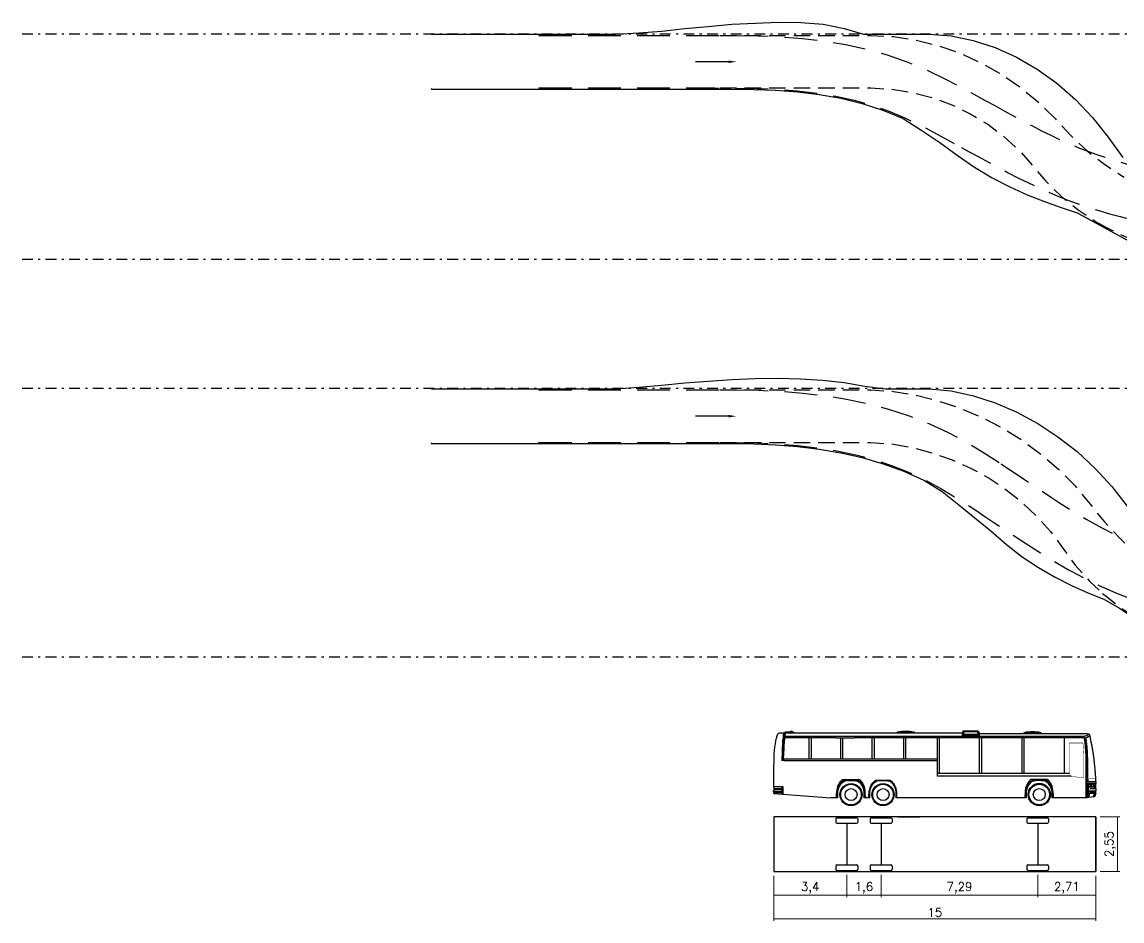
# Model space of a CAD drawing. Header units: millimetres. Extents: x -50 to 50, y -12 to 82.
# Drawn here: x -50 to 1.2, y -12.3 to 29.5 of the extents above; entities that cross this region are included whole.
import ezdxf
from ezdxf import colors
from ezdxf.entities.mleader import LeaderData, LeaderLine
from ezdxf.math import Vec2, Vec3

# ---------------------------------------------------------------- set-up
doc = ezdxf.new("R2010")
doc.units = ezdxf.units.MM
for name, pattern in [('DASHDOT', [1, 0.5, -0.25, 0, -0.25]), ('DASHED', [0.75, 0.5, -0.25]), ('DASHEDX2', [1.5, 1, -0.5])]:
    doc.linetypes.add(name, pattern=pattern)
doc.layers.add('ATVEHICLE', color=7, linetype='Continuous')
doc.layers.add('vej', color=7, linetype='DASHDOT')
doc.styles.get("Standard").update_dxf_attribs({"font": 'romans'})
doc.dimstyles.new('ISO-25', dxfattribs={"dimtxt": 2.5, "dimasz": 2.5, "dimexe": 1.25, "dimexo": 0.625, "dimtad": 1, "dimtxsty": 'Standard', "dimcen": 2.5, "dimadec": 0, "dimazin": 0, "dimtfac": 1, "dimtmove": 0, "dimatfit": 3, "dimfxl": 1, "dimarcsym": 0})

# ---------------------------------------------------------------- blocks, each defined once
blk = doc.blocks.new('*U1605')
at = {"layer": 'ATVEHICLE', "color": 2, "lineweight": 0}
blk.add_circle((0, 0), 0.0127, dxfattribs=at)
blk = doc.blocks.new('*U1606')
at = {"layer": 'ATVEHICLE', "color": 2, "lineweight": 0}
blk.add_circle((0, 0), 0.0127, dxfattribs=at)
blk = doc.blocks.new('*U1607')
at = {"layer": 'ATVEHICLE', "color": 1, "lineweight": 0}
blk.add_circle((0, 0), 0.0127, dxfattribs=at)
blk = doc.blocks.new('*U1608')
at = {"layer": 'ATVEHICLE', "color": 1, "lineweight": 0}
blk.add_circle((0, 0), 0.0127, dxfattribs=at)
blk = doc.blocks.new('*U1615')
at = {"layer": 'ATVEHICLE', "color": 2, "lineweight": 0}
blk.add_circle((0, 0), 0.0127, dxfattribs=at)
blk = doc.blocks.new('*U1616')
at = {"layer": 'ATVEHICLE', "color": 2, "lineweight": 0}
blk.add_circle((0, 0), 0.0127, dxfattribs=at)
blk = doc.blocks.new('*U1617')
at = {"layer": 'ATVEHICLE', "color": 2, "lineweight": 0}
blk.add_circle((0, 0), 0.0127, dxfattribs=at)
blk = doc.blocks.new('*U1618')
at = {"layer": 'ATVEHICLE', "color": 1, "lineweight": 0}
blk.add_circle((0, 0), 0.0127, dxfattribs=at)
blk = doc.blocks.new('*U1619')
at = {"layer": 'ATVEHICLE', "color": 1, "lineweight": 0}
blk.add_circle((0, 0), 0.0127, dxfattribs=at)
blk = doc.blocks.new('*U1622')
at = {"layer": 'ATVEHICLE', "color": 2, "lineweight": 0}
blk.add_circle((0, 0), 0.0127, dxfattribs=at)
blk = doc.blocks.new('*D1625')
at = {"color": 0, "lineweight": -2, "transparency": 16777216}
for p, q in [((12.29, -0.15), (12.29, -1.203)), ((15, -0.2), (15, -1.203)), ((15, -1.103), (12.29, -1.103))]:
    blk.add_line(p, q, dxfattribs=at)
at = {"layer": 'Defpoints', "color": 0, "transparency": 16777216}
for p in [(12.29, 0.05), (15, 0), (12.29, -1.103)]:
    blk.add_point(p, dxfattribs=at)
at = {"color": 0, "transparency": 16777216, "insert": (13.645, -0.765), "char_height": 0.4, "attachment_point": 5}
blk.add_mtext('2,71', dxfattribs=at)
blk = doc.blocks.new('_None')
blk = doc.blocks.new('*D1626')
at = {"color": 0, "lineweight": -2, "transparency": 16777216}
for p, q in [((15.2, 2.55), (16.11, 2.55)), ((16.01, 2.55), (16.01, 0)), ((15.2, 0), (16.11, 0))]:
    blk.add_line(p, q, dxfattribs=at)
at = {"layer": 'Defpoints', "color": 0, "transparency": 16777216}
for p in [(15, 2.55), (15, 0), (16.01, 0)]:
    blk.add_point(p, dxfattribs=at)
at = {"color": 0, "transparency": 16777216, "insert": (15.672, 1.275), "char_height": 0.4, "attachment_point": 5, "rotation": 90}
blk.add_mtext('2,55', dxfattribs=at)
blk = doc.blocks.new('*D1627')
at = {"color": 0, "lineweight": -2, "transparency": 16777216}
for p, q in [((5, -0.15), (5, -1.203)), ((12.29, -0.2), (12.29, -1.203)), ((12.29, -1.103), (5, -1.103))]:
    blk.add_line(p, q, dxfattribs=at)
at = {"layer": 'Defpoints', "color": 0, "transparency": 16777216}
for p in [(5, 0.05), (12.29, 0), (5, -1.103)]:
    blk.add_point(p, dxfattribs=at)
at = {"color": 0, "transparency": 16777216, "insert": (8.645, -0.765), "char_height": 0.4, "attachment_point": 5}
blk.add_mtext('7,29', dxfattribs=at)
blk = doc.blocks.new('*D1628')
at = {"color": 0, "lineweight": -2, "transparency": 16777216}
for p, q in [((3.4, -0.15), (3.4, -1.203)), ((5, -0.2), (5, -1.203)), ((5, -1.103), (3.4, -1.103))]:
    blk.add_line(p, q, dxfattribs=at)
at = {"layer": 'Defpoints', "color": 0, "transparency": 16777216}
for p in [(3.4, 0.05), (5, 0), (3.4, -1.103)]:
    blk.add_point(p, dxfattribs=at)
at = {"color": 0, "transparency": 16777216, "insert": (4.2, -0.765), "char_height": 0.4, "attachment_point": 5}
blk.add_mtext('1,6', dxfattribs=at)
blk = doc.blocks.new('*D1629')
at = {"color": 0, "lineweight": -2, "transparency": 16777216}
for p, q in [((0, -0.2), (0, -1.203)), ((3.4, -0.15), (3.4, -1.203)), ((3.4, -1.103), (0, -1.103))]:
    blk.add_line(p, q, dxfattribs=at)
at = {"layer": 'Defpoints', "color": 0, "transparency": 16777216}
for p in [(0, 0), (3.4, 0.05), (0, -1.103)]:
    blk.add_point(p, dxfattribs=at)
at = {"color": 0, "transparency": 16777216, "insert": (1.7, -0.765), "char_height": 0.4, "attachment_point": 5}
blk.add_mtext('3,4', dxfattribs=at)
blk = doc.blocks.new('*D1630')
at = {"color": 0, "lineweight": -2, "transparency": 16777216}
for p, q in [((0, -0.2), (0, -2.306)), ((15, -0.2), (15, -2.306)), ((15, -2.206), (0, -2.206))]:
    blk.add_line(p, q, dxfattribs=at)
at = {"layer": 'Defpoints', "color": 0, "transparency": 16777216}
for p in [(0, 0), (15, 0), (0, -2.206)]:
    blk.add_point(p, dxfattribs=at)
at = {"color": 0, "transparency": 16777216, "insert": (7.5, -1.906), "char_height": 0.4, "attachment_point": 5}
blk.add_mtext('15', dxfattribs=at)
blk = doc.blocks.new('A$C7A0B6575')
for p, q in [((2.901, 6.224), (3.761, 6.224)), ((0, 3.631), (2.661, 3.433)), ((2.892, 2.45), (2.892, 2.296)), ((2.942, 2.5), (3.858, 2.5)), ((2.942, 2.246), (3.858, 2.246)), ((3.4, 2.246), (3.4, 0.304)), ((3.908, 2.45), (3.908, 2.296)), ((4.492, 2.45), (4.492, 2.296)), ((4.542, 2.5), (5.458, 2.5)), ((4.542, 2.246), (5.458, 2.246)), ((5, 2.246), (5, 0.304)), ((5.508, 2.45), (5.508, 2.296)), ((5.772, 2.55), (6.788, 2.55)), ((11.782, 2.45), (11.782, 2.296)), ((11.832, 2.5), (12.748, 2.5)), ((11.832, 2.246), (12.748, 2.246)), ((12.29, 2.246), (12.29, 0.304)), ((12.798, 2.45), (12.798, 2.296)), ((15, 2.55), (15, 0)), ((2.892, 0.254), (2.892, 0.1)), ((2.942, 0.304), (3.858, 0.304)), ((2.942, 0.05), (3.858, 0.05)), ((3.908, 0.254), (3.908, 0.1)), ((4.492, 0.254), (4.492, 0.1)), ((4.542, 0.304), (5.458, 0.304)), ((4.542, 0.05), (5.458, 0.05)), ((5.508, 0.254), (5.508, 0.1)), ((11.782, 0.254), (11.782, 0.1)), ((11.832, 0.304), (12.748, 0.304)), ((11.832, 0.05), (12.748, 0.05)), ((12.798, 0.254), (12.798, 0.1))]:
    blk.add_line(p, q)
at = {"linetype": 'Continuous'}
for points in [[(0, 3.631), (0.001, 3.677), (0.349, 3.674), (0.349, 3.713), (-0.004, 3.712), (-0.005, 3.754), (0.023, 3.758), (0.023, 3.92), (0.002, 3.926), (0.003, 3.991), (0.007, 4.924), (0.013, 5.103), (0.019, 5.314), (0.025, 5.483), (0.04, 5.639), (0.054, 5.795), (0.075, 5.933), (0.104, 6.088), (0.131, 6.207), (0.153, 6.307), (0.179, 6.368), (0.21, 6.408), (0.243, 6.438), (0.267, 6.447), (0.304, 6.448), (0.494, 6.449)], [(0.393, 5.146), (0.389, 5.311), (0.401, 5.423), (0.402, 5.542), (0.408, 5.667), (0.412, 5.775), (0.417, 5.886), (0.429, 6.013), (0.431, 6.105), (0.442, 6.16), (0.451, 6.246), (0.461, 6.321), (0.475, 6.449)], [(0.437, 5.146), (0.433, 5.309), (0.444, 5.421), (0.445, 5.541), (0.452, 5.665), (0.455, 5.773), (0.46, 5.883), (0.473, 6.011), (0.475, 6.1), (0.486, 6.153), (0.495, 6.241), (0.505, 6.316), (0.519, 6.444)], [(0.463, 5.146), (0.459, 5.308), (0.47, 5.42), (0.472, 5.54), (0.478, 5.664), (0.481, 5.772), (0.487, 5.881), (0.499, 6.009), (0.501, 6.098), (0.512, 6.149), (0.521, 6.238), (0.531, 6.313), (0.545, 6.442)], [(0.475, 6.449), (5.548, 6.449)], [(0.493, 6.449), (0.548, 6.498), (0.798, 6.498), (0.798, 6.449)], [(2.901, 6.224), (0.519, 6.224)], [(14.458, 6.278), (0.526, 6.278)], [(0.548, 6.498), (0.548, 6.449)], [(0.81, 6.449), (0.81, 6.549), (0.961, 6.449)], [(1.655, 5.222), (1.655, 6.224)], [(1.753, 5.222), (1.753, 6.224)], [(3.122, 5.222), (3.122, 6.224)], [(3.22, 5.222), (3.22, 6.224)], [(14.466, 6.224), (3.761, 6.224)], [(4.589, 5.222), (4.589, 6.224)], [(4.687, 5.222), (4.687, 6.224)], [(5.548, 6.449), (8.766, 6.45)], [(6.056, 5.222), (6.056, 6.224)], [(6.154, 5.222), (6.154, 6.224)], [(7.621, 4.431), (7.621, 6.224)], [(7.719, 4.554), (7.719, 6.224)], [(8.799, 6.486), (8.785, 6.429), (8.788, 6.395), (8.811, 6.371)], [(9.514, 6.53), (9.514, 6.37), (8.811, 6.37)], [(8.811, 6.53), (8.811, 6.371)], [(9.535, 6.483), (9.549, 6.429), (9.538, 6.397), (9.514, 6.37)], [(9.575, 6.429), (11.198, 6.429), (12.42, 6.429), (13.299, 6.428), (13.891, 6.427), (14.254, 6.427), (14.445, 6.426), (14.521, 6.425), (14.539, 6.424), (14.547, 6.423), (14.554, 6.422), (14.56, 6.421), (14.566, 6.42), (14.572, 6.419), (14.578, 6.418), (14.583, 6.417), (14.588, 6.417), (14.593, 6.416), (14.598, 6.415), (14.603, 6.414), (14.608, 6.413), (14.613, 6.412), (14.618, 6.411), (14.623, 6.41), (14.627, 6.409), (14.632, 6.408), (14.636, 6.407), (14.641, 6.406), (14.645, 6.405), (14.649, 6.404), (14.652, 6.403), (14.656, 6.402), (14.66, 6.401), (14.663, 6.4), (14.666, 6.399), (14.669, 6.398), (14.672, 6.397), (14.675, 6.396), (14.677, 6.394), (14.68, 6.393), (14.683, 6.391), (14.685, 6.39), (14.688, 6.388), (14.69, 6.385), (14.693, 6.381), (14.696, 6.375), (14.698, 6.368), (14.701, 6.359), (14.705, 6.348), (14.708, 6.334), (14.712, 6.318), (14.716, 6.299), (14.72, 6.279), (14.725, 6.257), (14.729, 6.234), (14.734, 6.21), (14.739, 6.184), (14.744, 6.158), (14.749, 6.132), (14.755, 6.105), (14.76, 6.078), (14.765, 6.051), (14.77, 6.025), (14.776, 5.999), (14.781, 5.974), (14.786, 5.949), (14.79, 5.926), (14.795, 5.903), (14.799, 5.881), (14.803, 5.86), (14.807, 5.839), (14.811, 5.818), (14.815, 5.797), (14.818, 5.777), (14.822, 5.757), (14.825, 5.737), (14.829, 5.716), (14.832, 5.696), (14.836, 5.676), (14.839, 5.655), (14.843, 5.634), (14.847, 5.613), (14.85, 5.592), (14.854, 5.57), (14.858, 5.548), (14.861, 5.526), (14.865, 5.504), (14.869, 5.482), (14.872, 5.46), (14.875, 5.437), (14.878, 5.415), (14.882, 5.392), (14.884, 5.369), (14.887, 5.346), (14.89, 5.322), (14.893, 5.297), (14.896, 5.271), (14.899, 5.244), (14.902, 5.216), (14.905, 5.188), (14.909, 5.158), (14.912, 5.128), (14.915, 5.098), (14.918, 5.067), (14.922, 5.035), (14.925, 5.003), (14.929, 4.972), (14.932, 4.94), (14.935, 4.908), (14.938, 4.877), (14.942, 4.846), (14.944, 4.816), (14.947, 4.786), (14.95, 4.758), (14.952, 4.73), (14.954, 4.702), (14.956, 4.675), (14.958, 4.647), (14.96, 4.619), (14.963, 4.59), (14.965, 4.559), (14.967, 4.528), (14.969, 4.495), (14.971, 4.462), (14.973, 4.429), (14.976, 4.397), (14.978, 4.365), (14.979, 4.336), (14.981, 4.309)], [(9.584, 4.554), (9.584, 6.224)], [(9.691, 4.554), (9.691, 6.224)], [(11.56, 4.554), (11.56, 6.224)], [(11.659, 4.554), (11.659, 6.224)], [(13.536, 4.554), (13.536, 6.224)], [(14.458, 6.278), (14.687, 6.388)], [(14.546, 4.431), (14.546, 5.125), (14.546, 5.25), (14.543, 5.348), (14.54, 5.439), (14.534, 5.54), (14.529, 5.647), (14.522, 5.74), (14.513, 5.847), (14.499, 5.982), (14.458, 6.278)], [(14.595, 3.433), (14.597, 5.125), (14.596, 5.251), (14.593, 5.349), (14.591, 5.441), (14.585, 5.543), (14.58, 5.65), (14.572, 5.744), (14.563, 5.851), (14.549, 5.988), (14.517, 6.219), (14.705, 6.309)], [(7.621, 5.222), (0.461, 5.222)], [(7.621, 5.146), (0.463, 5.146)], [(2.923, 3.433), (2.926, 3.595), (2.933, 3.692), (2.95, 3.801), (2.966, 3.891), (2.99, 3.967), (3.028, 4.052), (3.061, 4.122), (3.096, 4.172), (3.134, 4.225), (3.148, 4.245), (3.166, 4.264), (3.223, 4.288), (3.949, 4.29), (3.982, 4.281), (4.01, 4.267), (4.035, 4.241), (4.068, 4.204), (4.097, 4.167), (4.119, 4.122), (4.147, 4.077), (4.17, 4.034), (4.189, 3.985), (4.21, 3.927), (4.224, 3.873), (4.233, 3.819), (4.242, 3.78), (4.246, 3.734), (4.248, 3.672), (4.248, 3.609), (4.25, 3.551), (4.25, 3.433)], [(2.979, 3.433), (2.977, 3.61), (2.979, 3.686), (2.991, 3.749), (3.002, 3.806), (3.016, 3.852), (3.034, 3.897), (3.06, 3.96), (3.092, 4.02), (3.127, 4.067), (3.167, 4.112), (3.219, 4.162), (3.264, 4.191), (3.319, 4.216), (3.382, 4.228), (3.443, 4.232), (3.506, 4.235), (3.562, 4.239), (3.648, 4.238), (3.709, 4.237), (3.765, 4.231), (3.819, 4.226), (3.875, 4.214), (3.927, 4.196), (3.966, 4.164), (4, 4.136), (4.024, 4.106), (4.053, 4.074), (4.078, 4.045), (4.107, 3.997), (4.128, 3.957), (4.15, 3.913), (4.162, 3.876), (4.174, 3.829), (4.184, 3.787), (4.194, 3.74), (4.197, 3.68), (4.197, 3.433)], [(4.469, 3.433), (4.467, 3.61), (4.469, 3.686), (4.481, 3.749), (4.492, 3.806), (4.506, 3.852), (4.524, 3.897), (4.55, 3.96), (4.582, 4.02), (4.617, 4.067), (4.657, 4.112), (4.709, 4.162), (4.754, 4.191), (4.809, 4.216), (4.872, 4.228), (4.933, 4.232), (4.996, 4.235), (5.052, 4.239), (5.138, 4.238), (5.199, 4.237), (5.255, 4.231), (5.309, 4.226), (5.365, 4.214), (5.417, 4.196), (5.456, 4.164), (5.49, 4.136), (5.514, 4.106), (5.543, 4.074), (5.568, 4.045), (5.597, 3.997), (5.618, 3.957), (5.64, 3.913), (5.652, 3.876), (5.664, 3.829), (5.674, 3.787), (5.684, 3.74), (5.687, 3.68), (5.687, 3.433)], [(13.768, 4.554), (7.621, 4.554)], [(13.847, 4.431), (7.621, 4.431)], [(13.022, 3.433), (13.022, 3.579), (13.016, 3.675), (13, 3.785), (12.985, 3.875), (12.962, 3.951), (12.925, 4.037), (12.893, 4.107), (12.859, 4.158), (12.821, 4.211), (12.808, 4.232), (12.79, 4.25), (12.733, 4.275), (12.007, 4.286), (11.974, 4.277), (11.946, 4.264), (11.921, 4.238), (11.887, 4.202), (11.858, 4.165), (11.835, 4.121), (11.807, 4.076), (11.783, 4.033), (11.764, 3.985), (11.742, 3.926), (11.727, 3.873), (11.717, 3.819), (11.708, 3.78), (11.704, 3.734), (11.7, 3.672), (11.699, 3.609), (11.697, 3.551), (11.696, 3.433)], [(12.967, 3.433), (12.97, 3.594), (12.969, 3.67), (12.958, 3.733), (12.948, 3.79), (12.935, 3.836), (12.918, 3.882), (12.892, 3.945), (12.861, 4.005), (12.826, 4.052), (12.787, 4.098), (12.736, 4.149), (12.691, 4.178), (12.636, 4.204), (12.573, 4.217), (12.513, 4.222), (12.449, 4.226), (12.394, 4.23), (12.308, 4.23), (12.246, 4.231), (12.19, 4.225), (12.137, 4.221), (12.08, 4.21), (12.028, 4.192), (11.988, 4.16), (11.954, 4.133), (11.93, 4.103), (11.901, 4.071), (11.875, 4.043), (11.846, 3.995), (11.824, 3.955), (11.801, 3.912), (11.789, 3.875), (11.777, 3.828), (11.766, 3.786), (11.755, 3.739), (11.752, 3.68), (11.749, 3.432)], [(14.546, 3.433), (14.546, 4.431)], [(14.981, 4.309), (14.987, 4.195)], [(0.003, 3.963), (0.423, 3.962)], [(0.373, 3.963), (0.367, 3.604)], [(0.423, 3.962), (0.418, 3.6)], [(14.621, 3.437), (14.621, 3.936)], [(14.636, 3.439), (14.636, 3.936)], [(14.649, 3.442), (14.649, 3.936)], [(14.661, 3.444), (14.661, 3.936)], [(14.992, 3.638), (14.947, 3.496), (14.931, 3.491), (14.929, 3.618), (14.942, 3.611), (14.931, 3.491), (14.922, 3.472), (14.889, 3.466), (14.881, 3.481), (14.918, 3.577)], [(14.884, 4.08), (14.884, 3.951)], [(14.987, 3.746), (14.987, 3.712)], [(2.979, 3.433), (2.661, 3.433)], [(4.338, 3.433), (4.197, 3.433)], [(4.469, 3.433), (4.288, 3.433)], [(11.749, 3.432), (5.686, 3.433)], [(14.881, 3.481), (14.595, 3.433), (12.967, 3.433)]]:
    blk.add_lwpolyline(points, dxfattribs=at)
for points in [[(5.743, 6.449), (5.743, 6.469, -0.414214), (5.753, 6.479), (6.531, 6.479, -0.414214), (6.541, 6.469), (6.541, 6.449)], [(6.531, 6.479, 0.10736), (5.752, 6.479, 0.10736)], [(11.651, 6.429), (11.651, 6.449, -0.414214), (11.661, 6.459), (12.439, 6.459, -0.414214), (12.449, 6.449), (12.449, 6.429)], [(12.439, 6.459, 0.10736), (11.66, 6.459, 0.10736)], [(2.943, 3.433), (2.945, 3.584), (2.95, 3.632), (2.953, 3.677), (2.957, 3.721), (2.97, 3.777), (2.979, 3.837), (2.994, 3.887), (3.013, 3.941), (3.034, 3.984), (3.066, 4.039), (3.091, 4.081), (3.13, 4.136), (3.165, 4.175), (3.196, 4.206), (3.234, 4.231, -0.142638), (3.299, 4.249), (3.879, 4.249, -0.14119), (3.943, 4.231), (3.991, 4.201), (4.029, 4.163), (4.058, 4.129), (4.086, 4.094), (4.112, 4.054), (4.133, 4.017), (4.152, 3.979), (4.171, 3.931), (4.19, 3.88), (4.202, 3.836), (4.21, 3.791), (4.218, 3.746), (4.224, 3.713), (4.229, 3.677), (4.229, 3.433)], [(4.433, 3.433), (4.435, 3.584), (4.44, 3.632), (4.443, 3.677), (4.447, 3.721), (4.46, 3.777), (4.469, 3.837), (4.484, 3.887), (4.503, 3.941), (4.524, 3.984), (4.556, 4.039), (4.581, 4.081), (4.62, 4.136), (4.655, 4.175), (4.686, 4.206), (4.724, 4.231, -0.142638), (4.789, 4.249), (5.369, 4.249, -0.14119), (5.433, 4.231), (5.481, 4.201), (5.519, 4.163), (5.548, 4.129), (5.576, 4.094), (5.602, 4.054), (5.623, 4.017), (5.642, 3.979), (5.661, 3.931), (5.68, 3.88), (5.692, 3.836), (5.7, 3.791), (5.708, 3.746), (5.714, 3.713), (5.719, 3.677), (5.719, 3.433)], [(13.003, 3.433), (13.002, 3.568), (12.998, 3.616), (12.995, 3.661), (12.992, 3.705), (12.98, 3.761), (12.972, 3.821), (12.958, 3.871), (12.938, 3.925), (12.918, 3.969), (12.887, 4.024), (12.863, 4.066), (12.824, 4.122), (12.79, 4.161), (12.76, 4.193), (12.721, 4.218, 0.142638), (12.657, 4.237), (12.076, 4.245, 0.14119), (12.012, 4.227), (11.964, 4.197), (11.926, 4.161), (11.896, 4.127), (11.868, 4.092), (11.841, 4.052), (11.82, 4.015), (11.8, 3.977), (11.781, 3.93), (11.761, 3.879), (11.749, 3.835), (11.74, 3.79), (11.731, 3.746), (11.725, 3.712), (11.72, 3.677), (11.717, 3.432)], [(14.621, 4.295), (14.621, 4.215, 0.414214), (14.641, 4.195), (14.984, 4.195, -0.414214), (15, 4.179), (15, 4.095), (14.641, 4.095, 0.414214), (14.621, 4.075), (14.621, 3.936), (14.94, 3.936)], [(14.94, 3.868), (15, 3.868), (15, 4.08), (14.656, 4.08, 0.414214), (14.636, 4.06), (14.636, 3.951), (14.94, 3.951), (14.94, 3.856)], [(14.724, 3.856), (15, 3.856), (15, 3.766, -0.414214), (14.98, 3.746), (14.661, 3.746)], [(14.698, 3.638), (14.992, 3.638), (15, 3.652), (15, 3.692, 0.414214), (14.98, 3.712), (14.661, 3.712)], [(15, 3.652), (14.717, 3.652, 0.359834), (14.697, 3.636), (14.661, 3.444)], [(14.884, 4.054), (14.8, 4.054, 0.414214), (14.784, 4.038), (14.784, 3.99, 0.414214), (14.8, 3.974), (14.884, 3.974)]]:
    blk.add_lwpolyline(points, format="xyb", dxfattribs=at)
for points in [[(9.576, 6.451), (9.557, 6.482), (9.535, 6.483), (9.514, 6.53), (8.811, 6.53), (8.799, 6.486), (8.781, 6.486), (8.766, 6.45), (8.766, 6.352), (9.575, 6.35)], [(8.837, 6.494), (8.837, 6.394), (9.495, 6.394), (9.495, 6.494)], [(0.037, 3.811), (0.351, 3.811), (0.351, 3.846), (0.038, 3.846)]]:
    blk.add_lwpolyline(points, close=True, dxfattribs=at)
at = {"linetype": 'Continuous', "const_width": 0.02}
blk.add_lwpolyline([(14.719, 6.28), (14.555, 6.201), (14.583, 5.992), (14.598, 5.855), (14.607, 5.747), (14.615, 5.653), (14.62, 5.544), (14.626, 5.442), (14.628, 5.35), (14.631, 5.252), (14.632, 5.126), (14.631, 4.347), (14.992, 4.304)], dxfattribs=at)
blk.add_lwpolyline([(14.442, 4.353), (13.768, 4.441), (13.768, 5.982), (14.394, 5.982), (14.396, 5.969), (14.41, 5.837), (14.419, 5.731), (14.426, 5.641), (14.431, 5.534), (14.437, 5.434), (14.439, 5.345), (14.442, 5.249), (14.443, 5.125)], close=True, dxfattribs=at)
at = {"linetype": 'Continuous'}
for points in [[(14.649, 4.039), (14.649, 3.991, 0.414214), (14.665, 3.975), (14.753, 3.975, 0.414214), (14.769, 3.991), (14.769, 4.039, 0.414214), (14.753, 4.055), (14.665, 4.055, 0.414214)], [(14.96, 4.059), (14.972, 4.058, -0.408459), (14.98, 4.05), (14.981, 3.901, -0.419828), (14.972, 3.892), (14.959, 3.893, -0.412935), (14.951, 3.901), (14.951, 4.05, -0.415657)]]:
    blk.add_lwpolyline(points, format="xyb", close=True, dxfattribs=at)
blk.add_lwpolyline([(15, 2.55), (0, 2.55), (0, 0), (15, 0)], close=True)
for centre, radius in [((12.362, 3.58), 0.519), ((3.599, 3.578), 0.519), ((3.599, 3.578), 0.479), ((3.599, 3.578), 0.28), ((5.089, 3.578), 0.519), ((5.089, 3.578), 0.479), ((5.089, 3.578), 0.28), ((12.362, 3.58), 0.479), ((12.362, 3.58), 0.28)]:
    blk.add_circle(centre, radius, dxfattribs=at)
for centre, start, end in [((2.942, 2.45), 90, 180), ((2.942, 2.296), 180, 270), ((3.858, 2.45), 0, 90), ((3.858, 2.296), 270, 0), ((4.542, 2.45), 90, 180), ((4.542, 2.296), 180, 270), ((5.458, 2.45), 0, 90), ((5.458, 2.296), 270, 0), ((11.832, 2.45), 90, 180), ((11.832, 2.296), 180, 270), ((12.748, 2.45), 0, 90), ((12.748, 2.296), 270, 0), ((2.942, 0.254), 90, 180), ((2.942, 0.1), 180, 270), ((3.858, 0.254), 0, 90), ((3.858, 0.1), 270, 0), ((4.542, 0.254), 90, 180), ((4.542, 0.1), 180, 270), ((5.458, 0.254), 0, 90), ((5.458, 0.1), 270, 0), ((11.832, 0.254), 90, 180), ((11.832, 0.1), 180, 270), ((12.748, 0.254), 360, 90), ((12.748, 0.1), 270, 360)]:
    blk.add_arc(centre, 0.05, start, end)
dim = blk.add_linear_dim(base=(16.01, 0), p1=(15, 2.55), p2=(15, 0), angle=270, dimstyle='ISO-25', override={"dimtxt": 0.4, "dimasz": 0.2, "dimexe": 0.1, "dimexo": 0.2, "dimgap": 0.1, "dimtxsty": 'Standard', "dimblk1": 'None', "dimblk2": 'None', "dimsah": 1})
dim.commit()
dim.dimension.update_dxf_attribs({"geometry": '*D1626', "text_midpoint": (16.01, 1.275), "dimtype": 128})
for base, p1, p2, picture, middle in [((0, -1.103), (3.4, 0.05), (0, 0), '*D1629', (1.7, -0.765)), ((0, -2.206), (15, 0), (0, 0), '*D1630', (7.5, -1.906)), ((3.4, -1.103), (5, 0), (3.4, 0.05), '*D1628', (4.2, -0.765)), ((5, -1.103), (12.29, 0), (5, 0.05), '*D1627', (8.645, -0.765)), ((12.29, -1.103), (15, 0), (12.29, 0.05), '*D1625', (13.645, -0.765))]:
    dim = blk.add_linear_dim(base=base, p1=p1, p2=p2, angle=180, dimstyle='ISO-25', override={"dimtxt": 0.4, "dimasz": 0.2, "dimexe": 0.1, "dimexo": 0.2, "dimgap": 0.1, "dimtxsty": 'Standard', "dimblk1": 'None', "dimblk2": 'None', "dimsah": 1})
    dim.commit()
    dim.dimension.update_dxf_attribs({"geometry": picture, "text_midpoint": middle})
blk = doc.blocks.new('BUS 15 S')
at = {"layer": 'ATVEHICLE', "color": 1, "linetype": 'Continuous', "ltscale": 1.524, "flags": 128}
for points in [[(-30.93, 28.975), (-29.859, 28.975), (-28.788, 28.975), (-27.716, 28.975), (-26.645, 28.975), (-25.573, 28.975), (-24.502, 28.975), (-23.43, 28.975), (-22.359, 28.975), (-21.287, 29.036), (-20.213, 29.124), (-19.133, 29.242), (-18.048, 29.34), (-16.951, 29.445), (-15.85, 29.496), (-15.85, 29.496), (-14.786, 29.547), (-13.731, 29.529), (-12.693, 29.453), (-11.727, 29.245), (-10.827, 28.975), (-9.807, 28.975), (-8.786, 28.975), (-7.765, 28.975), (-6.741, 28.9), (-5.713, 28.687), (-4.695, 28.356), (-3.699, 27.91), (-2.736, 27.356), (-1.817, 26.7), (-0.955, 25.946), (-0.158, 25.104), (0.565, 24.18), (1.247, 23.238)], [(-30.93, 26.425), (-29.859, 26.425), (-28.788, 26.425), (-27.716, 26.425), (-26.645, 26.425), (-25.573, 26.425), (-24.502, 26.425), (-23.43, 26.425), (-22.359, 26.425), (-21.288, 26.425), (-20.216, 26.425), (-19.145, 26.425), (-18.073, 26.425), (-17.002, 26.424), (-15.931, 26.41), (-15.931, 26.41), (-15.931, 26.41), (-14.911, 26.37), (-13.893, 26.296), (-12.88, 26.174), (-11.875, 25.998), (-10.884, 25.758), (-9.913, 25.447), (-8.97, 25.061), (-8.112, 24.501), (-7.268, 23.937), (-6.456, 23.349), (-5.646, 22.793), (-4.834, 22.286), (-4.01, 21.878), (-3.199, 21.503), (-2.399, 21.189), (-1.62, 20.914), (-0.866, 20.67), (-0.131, 20.263), (0.668, 19.821), (1.512, 19.354)], [(-30.93, 12.475), (-29.859, 12.475), (-28.788, 12.475), (-27.716, 12.475), (-26.645, 12.475), (-25.573, 12.475), (-24.502, 12.475), (-23.43, 12.475), (-22.359, 12.475), (-21.287, 12.55), (-20.212, 12.638), (-19.133, 12.747), (-18.048, 12.832), (-16.958, 12.897), (-15.858, 12.955), (-15.858, 12.955), (-14.809, 12.966), (-13.765, 12.938), (-12.733, 12.87), (-11.724, 12.763), (-10.764, 12.597), (-9.807, 12.475), (-8.786, 12.475), (-7.765, 12.475), (-6.737, 12.375), (-5.705, 12.143), (-4.684, 11.81), (-3.682, 11.379), (-2.708, 10.855), (-1.771, 10.242), (-0.878, 9.544), (-0.038, 8.768), (0.743, 7.918), (1.457, 6.999)], [(-30.93, 9.925), (-29.859, 9.925), (-28.788, 9.925), (-27.716, 9.925), (-26.645, 9.925), (-25.573, 9.925), (-24.502, 9.925), (-23.43, 9.925), (-22.359, 9.925), (-21.288, 9.925), (-20.216, 9.925), (-19.145, 9.925), (-18.073, 9.925), (-17.002, 9.923), (-15.931, 9.906), (-15.931, 9.906), (-15.931, 9.906), (-14.911, 9.863), (-13.894, 9.785), (-12.88, 9.665), (-11.874, 9.495), (-10.879, 9.27), (-9.901, 8.983), (-8.944, 8.631), (-8.015, 8.21), (-7.158, 7.693), (-6.387, 7.076), (-5.633, 6.462), (-4.889, 5.858), (-4.17, 5.222), (-3.431, 4.646), (-2.666, 4.156), (-1.902, 3.702), (-1.132, 3.318), (-0.373, 2.979), (0.365, 2.682), (1.094, 2.262), (1.868, 1.741)]]:
    blk.add_lwpolyline(points, dxfattribs=at)
at = {"layer": 'ATVEHICLE', "color": 2, "linetype": 'DASHEDX2', "ltscale": 1.524, "flags": 128}
for points in [[(-25.93, 28.925), (-24.91, 28.925), (-23.889, 28.925), (-22.869, 28.925), (-21.848, 28.925), (-20.827, 28.925), (-19.807, 28.925), (-18.786, 28.925), (-17.765, 28.925), (-16.741, 28.922), (-15.711, 28.905), (-14.682, 28.862), (-13.66, 28.785), (-12.649, 28.667), (-11.654, 28.503), (-10.677, 28.289), (-9.723, 28.021), (-8.796, 27.698), (-7.885, 27.314), (-6.968, 26.871), (-6.056, 26.393), (-5.155, 25.9), (-5.066, 25.85)], [(-25.93, 26.475), (-24.91, 26.475), (-23.889, 26.475), (-22.869, 26.475), (-21.848, 26.475), (-20.827, 26.475), (-19.807, 26.475), (-18.786, 26.475), (-17.765, 26.475), (-16.759, 26.472), (-15.776, 26.456), (-14.819, 26.415), (-13.887, 26.345), (-12.983, 26.24), (-12.107, 26.095), (-11.262, 25.91), (-10.449, 25.681), (-9.67, 25.409), (-8.895, 25.082), (-8.072, 24.684), (-7.216, 24.235), (-6.339, 23.755), (-6.251, 23.706)], [(-5.066, 25.85), (-4.709, 25.653), (-4.267, 25.409), (-3.828, 25.17), (-3.392, 24.935), (-2.958, 24.707), (-2.526, 24.487), (-2.097, 24.276), (-1.67, 24.074), (-1.244, 23.882), (-0.839, 23.71), (-0.428, 23.548), (-0.008, 23.394), (0.422, 23.248), (0.859, 23.11), (1.303, 22.98), (1.754, 22.856), (2.211, 22.74), (2.673, 22.631), (3.139, 22.528), (3.61, 22.431), (4.084, 22.34), (4.562, 22.255), (5.043, 22.174), (5.526, 22.099), (6.012, 22.029), (6.499, 21.963), (6.989, 21.902), (7.481, 21.844), (7.974, 21.79), (8.468, 21.739), (8.964, 21.692), (9.46, 21.648), (9.958, 21.607), (10.457, 21.568), (10.956, 21.532), (11.457, 21.499), (11.958, 21.467), (12.459, 21.438), (12.961, 21.41), (13.464, 21.385), (13.967, 21.361), (14.471, 21.338), (14.974, 21.317), (15.479, 21.298), (15.983, 21.28), (16.488, 21.263), (16.993, 21.247), (17.499, 21.232), (18.004, 21.218), (18.51, 21.205), (19.016, 21.193), (19.522, 21.182), (20.028, 21.172), (20.535, 21.162), (21.041, 21.153), (21.548, 21.144), (22.055, 21.136), (22.562, 21.129), (23.069, 21.122)], [(-6.251, 23.706), (-5.895, 23.509), (-5.448, 23.263), (-4.997, 23.017), (-4.544, 22.773), (-4.087, 22.533), (-3.628, 22.299), (-3.167, 22.072), (-2.702, 21.852), (-2.235, 21.641), (-1.772, 21.444), (-1.303, 21.26), (-0.828, 21.086), (-0.346, 20.922), (0.14, 20.768), (0.631, 20.624), (1.125, 20.489), (1.623, 20.362), (2.123, 20.243), (2.625, 20.132), (3.13, 20.028), (3.636, 19.931), (4.143, 19.841), (4.651, 19.756), (5.16, 19.677), (5.67, 19.603), (6.181, 19.534), (6.692, 19.47), (7.203, 19.41), (7.714, 19.354), (8.226, 19.301), (8.738, 19.253), (9.249, 19.207), (9.761, 19.165), (10.273, 19.125), (10.785, 19.088), (11.297, 19.054), (11.808, 19.022), (12.32, 18.992), (12.831, 18.964), (13.343, 18.938), (13.854, 18.913), (14.365, 18.891), (14.876, 18.869), (15.387, 18.85), (15.897, 18.831), (16.408, 18.814), (16.918, 18.798), (17.429, 18.783), (17.939, 18.769), (18.449, 18.756), (18.959, 18.744), (19.469, 18.733), (19.979, 18.722), (20.489, 18.712), (20.998, 18.703), (21.508, 18.695), (22.018, 18.686), (22.527, 18.679), (23.036, 18.672)], [(-25.93, 12.425), (-24.91, 12.425), (-23.889, 12.425), (-22.869, 12.425), (-21.848, 12.425), (-20.827, 12.425), (-19.807, 12.425), (-18.786, 12.425), (-17.765, 12.425), (-16.737, 12.421), (-15.702, 12.4), (-14.67, 12.353), (-13.642, 12.272), (-12.624, 12.153), (-11.617, 11.991), (-10.624, 11.782), (-9.651, 11.523), (-8.698, 11.213), (-7.772, 10.85), (-6.876, 10.435), (-5.993, 9.957), (-5.11, 9.422), (-4.411, 8.971)], [(-25.93, 9.975), (-24.91, 9.975), (-23.889, 9.975), (-22.869, 9.975), (-21.848, 9.975), (-20.827, 9.975), (-19.807, 9.975), (-18.786, 9.975), (-17.765, 9.975), (-16.76, 9.971), (-15.777, 9.951), (-14.815, 9.907), (-13.873, 9.833), (-12.954, 9.726), (-12.057, 9.581), (-11.185, 9.397), (-10.338, 9.172), (-9.517, 8.904), (-8.726, 8.594), (-7.971, 8.244), (-7.213, 7.832), (-6.414, 7.347), (-5.755, 6.922)], [(-4.411, 8.971), (-4.238, 8.857), (-3.806, 8.569), (-3.378, 8.282), (-2.953, 7.997), (-2.531, 7.715), (-2.112, 7.438), (-1.695, 7.168), (-1.28, 6.905), (-0.866, 6.651), (-0.454, 6.406), (-0.042, 6.171), (0.369, 5.947), (0.779, 5.734), (1.176, 5.539), (1.565, 5.363), (1.967, 5.194), (2.379, 5.032), (2.8, 4.879), (3.231, 4.734), (3.67, 4.597), (4.116, 4.466), (4.568, 4.344), (5.026, 4.228), (5.489, 4.119), (5.957, 4.017), (6.428, 3.92), (6.904, 3.83), (7.382, 3.745), (7.864, 3.666), (8.348, 3.591), (8.835, 3.521), (9.324, 3.456), (9.814, 3.394), (10.307, 3.337), (10.801, 3.284), (11.296, 3.233), (11.792, 3.187), (12.29, 3.143), (12.789, 3.102), (13.288, 3.063), (13.788, 3.028), (14.29, 2.994), (14.791, 2.963), (15.294, 2.934), (15.797, 2.907), (16.3, 2.881), (16.804, 2.857), (17.308, 2.835), (17.813, 2.815), (18.318, 2.795), (18.823, 2.777), (19.329, 2.76), (19.835, 2.745), (20.341, 2.73), (20.847, 2.716), (21.354, 2.704), (21.86, 2.692), (22.367, 2.68), (22.874, 2.67), (23.077, 2.666)], [(-5.755, 6.922), (-5.588, 6.813), (-5.168, 6.533), (-4.745, 6.249), (-4.318, 5.962), (-3.888, 5.675), (-3.455, 5.389), (-3.019, 5.106), (-2.58, 4.828), (-2.137, 4.556), (-1.691, 4.291), (-1.241, 4.034), (-0.788, 3.787), (-0.331, 3.55), (0.123, 3.327), (0.577, 3.121), (1.039, 2.926), (1.509, 2.742), (1.986, 2.569), (2.468, 2.406), (2.956, 2.253), (3.448, 2.109), (3.943, 1.975), (4.442, 1.849), (4.943, 1.731), (5.446, 1.62), (5.952, 1.517), (6.458, 1.421), (6.966, 1.331), (7.476, 1.247), (7.986, 1.168), (8.496, 1.095), (9.008, 1.026), (9.519, 0.962), (10.031, 0.903), (10.543, 0.847), (11.056, 0.795), (11.568, 0.747), (12.081, 0.702), (12.593, 0.66), (13.106, 0.62), (13.619, 0.584), (14.131, 0.549), (14.643, 0.518), (15.156, 0.488), (15.668, 0.46), (16.18, 0.434), (16.692, 0.41), (17.203, 0.388), (17.715, 0.367), (18.227, 0.347), (18.738, 0.329), (19.249, 0.312), (19.761, 0.296), (20.272, 0.281), (20.783, 0.267), (21.293, 0.254), (21.804, 0.242), (22.315, 0.231), (22.825, 0.221), (23.03, 0.217)]]:
    blk.add_lwpolyline(points, dxfattribs=at)
at = {"layer": 'ATVEHICLE', "color": 2, "linetype": 'DASHED', "ltscale": 1.524, "flags": 128}
for points in [[(-18.64, 28.925), (-17.62, 28.925), (-16.599, 28.925), (-15.579, 28.925), (-14.558, 28.925), (-13.537, 28.925), (-12.517, 28.925), (-11.496, 28.925), (-10.475, 28.925), (-9.425, 28.868), (-8.38, 28.705), (-7.345, 28.446), (-6.331, 28.094), (-5.347, 27.65), (-4.402, 27.118), (-3.506, 26.502), (-2.665, 25.805), (-1.889, 25.034), (-1.168, 24.257), (-0.409, 23.552), (0.393, 22.922), (1.233, 22.371), (1.319, 22.321)], [(-18.64, 26.475), (-17.62, 26.475), (-16.599, 26.475), (-15.579, 26.475), (-14.558, 26.475), (-13.537, 26.475), (-12.517, 26.475), (-11.496, 26.475), (-10.475, 26.475), (-9.495, 26.421), (-8.535, 26.266), (-7.602, 26.022), (-6.704, 25.691), (-5.847, 25.277), (-5.039, 24.784), (-4.285, 24.218), (-3.592, 23.583), (-2.965, 22.887), (-2.335, 22.136), (-1.618, 21.436), (-0.825, 20.8), (0.035, 20.234), (0.124, 20.182)], [(0.124, 20.182), (0.487, 19.979), (0.953, 19.743), (1.431, 19.527), (1.92, 19.331), (2.42, 19.156), (2.929, 19.003), (3.446, 18.871), (3.969, 18.761), (4.499, 18.673), (5.061, 18.648), (5.593, 18.639), (6.123, 18.631), (6.653, 18.624), (7.181, 18.618), (7.708, 18.612), (8.233, 18.608), (8.758, 18.603), (9.282, 18.6), (9.805, 18.597), (10.327, 18.594), (10.848, 18.591), (11.368, 18.589), (11.887, 18.587), (12.406, 18.586), (12.924, 18.584), (13.441, 18.583), (13.958, 18.582), (14.474, 18.581), (14.99, 18.58), (15.505, 18.58), (16.02, 18.579), (16.534, 18.579), (17.048, 18.578), (17.561, 18.578), (18.075, 18.577), (18.588, 18.577), (19.1, 18.577), (19.612, 18.577), (20.124, 18.576), (20.636, 18.576), (21.148, 18.576), (21.659, 18.576), (22.17, 18.576), (22.681, 18.576), (23.192, 18.576), (23.702, 18.576), (24.213, 18.575), (24.723, 18.575), (25.233, 18.575), (25.743, 18.575), (26.253, 18.575), (26.763, 18.575), (27.273, 18.575), (27.782, 18.575), (28.292, 18.575), (28.801, 18.575), (29.311, 18.575), (29.82, 18.575), (30.329, 18.575)], [(-18.64, 12.425), (-17.62, 12.425), (-16.599, 12.425), (-15.579, 12.425), (-14.558, 12.425), (-13.537, 12.425), (-12.517, 12.425), (-11.496, 12.425), (-10.475, 12.425), (-9.417, 12.349), (-8.371, 12.171), (-7.336, 11.911), (-6.319, 11.57), (-5.326, 11.149), (-4.366, 10.651), (-3.443, 10.079), (-2.566, 9.435), (-1.74, 8.723), (-0.97, 7.947), (-0.264, 7.099), (0.394, 6.271), (1.106, 5.51), (1.711, 4.954)], [(-18.64, 9.975), (-17.62, 9.975), (-16.599, 9.975), (-15.579, 9.975), (-14.558, 9.975), (-13.537, 9.975), (-12.517, 9.975), (-11.496, 9.975), (-10.475, 9.975), (-9.502, 9.903), (-8.538, 9.733), (-7.597, 9.486), (-6.687, 9.163), (-5.81, 8.768), (-4.973, 8.303), (-4.179, 7.772), (-3.435, 7.18), (-2.744, 6.529), (-2.109, 5.825), (-1.55, 5.074), (-0.963, 4.262), (-0.286, 3.506), (0.314, 2.945)], [(0.314, 2.945), (0.472, 2.811), (0.879, 2.488), (1.305, 2.181), (1.742, 1.895), (2.197, 1.626), (2.666, 1.377), (3.147, 1.148), (3.64, 0.939), (4.144, 0.752), (4.658, 0.586), (5.179, 0.443), (5.708, 0.322), (6.244, 0.224), (6.809, 0.169), (7.344, 0.158), (7.878, 0.147), (8.411, 0.138), (8.942, 0.13), (9.472, 0.123), (10.001, 0.117), (10.528, 0.112), (11.055, 0.107), (11.58, 0.103), (12.104, 0.099), (12.628, 0.096), (13.15, 0.094), (13.672, 0.091), (14.193, 0.089), (14.713, 0.087), (15.232, 0.086), (15.751, 0.084), (16.269, 0.083), (16.786, 0.082), (17.303, 0.081), (17.819, 0.08), (18.335, 0.08), (18.851, 0.079), (19.366, 0.079), (19.88, 0.078), (20.395, 0.078), (20.908, 0.077), (21.422, 0.077), (21.935, 0.077), (22.448, 0.077), (22.961, 0.076), (23.473, 0.076), (23.986, 0.076), (24.498, 0.076), (25.009, 0.076), (25.521, 0.076), (26.032, 0.076), (26.544, 0.076), (27.055, 0.075), (27.566, 0.075), (28.077, 0.075), (28.588, 0.075), (29.098, 0.075), (29.609, 0.075), (30.119, 0.075), (30.323, 0.075)]]:
    blk.add_lwpolyline(points, dxfattribs=at)
at = {"layer": 'vej'}
for p, q in [((-50, 29), (50, 29)), ((-50, 18.5), (50, 18.5)), ((-50, 12.5), (50, 12.5)), ((-50, 0), (50, 0))]:
    blk.add_line(p, q, dxfattribs=at)
at = {"lineweight": 13}
blk.add_blockref('A$C7A0B6575', (-15, -10), dxfattribs=at)
at = {"layer": 'ATVEHICLE'}
for name, p in [('*U1607', (-30.93, 28.975)), ('*U1605', (-25.93, 28.925)), ('*U1608', (-30.93, 26.425)), ('*U1606', (-25.93, 26.475)), ('*U1618', (-30.93, 12.475)), ('*U1615', (-25.93, 12.425)), ('*U1619', (-30.93, 9.925)), ('*U1616', (-25.93, 9.975)), ('*U1617', (-5.755, 6.922)), ('*U1622', (-5.755, 6.922))]:
    blk.add_blockref(name, p, dxfattribs=at)
ml = blk.add_multileader_mtext('Standard')
ml.set_content('', color=256)
ml.set_leader_properties()
ml.build(insert=Vec2(0, 0))
ml.multileader.update_dxf_attribs({"text_right_attachment_type": 6, "dogleg_length": 0.36, "arrow_head_size": 0.36})
ctx = ml.context
ctx.base_point, ctx.char_height, ctx.arrow_head_size, ctx.landing_gap_size, ctx.plane_origin = Vec3(-18.815, 27.876), 0.36, 0.36, 0.18, Vec3(-16.746, 27.696)
ctx.right_attachment, ctx.text_align_type = 6, 2
notes = []
notes.append((ctx, [(0, (1, 1, 0), (-17.735, 27.696), (-1, 0), 0.72, [(0, [(-16.746, 27.696)], 0, [])])]))
ctx.mtext.insert, ctx.mtext.alignment, ctx.mtext.flow_direction = Vec3(-18.635, 28.056), 3, 5
ml = blk.add_multileader_mtext('Standard')
ml.set_content('', color=256)
ml.set_leader_properties()
ml.build(insert=Vec2(0, 0))
ml.multileader.update_dxf_attribs({"text_right_attachment_type": 6, "dogleg_length": 0.36, "arrow_head_size": 0.36})
ctx = ml.context
ctx.base_point, ctx.char_height, ctx.arrow_head_size, ctx.landing_gap_size, ctx.plane_origin = Vec3(-18.815, 11.376), 0.36, 0.36, 0.18, Vec3(-16.746, 11.196)
ctx.right_attachment, ctx.text_align_type = 6, 2
notes.append((ctx, [(0, (1, 1, 0), (-17.735, 11.196), (-1, 0), 0.72, [(0, [(-16.746, 11.196)], 0, [])])]))
ctx.mtext.insert, ctx.mtext.alignment, ctx.mtext.flow_direction = Vec3(-18.635, 11.556), 3, 5
for ctx, leaders in notes:
    for number, flags, end, landing, length, lines in leaders:
        leader = LeaderData()
        leader.index, (leader.has_last_leader_line, leader.has_dogleg_vector, leader.attachment_direction) = number, flags
        leader.last_leader_point, leader.dogleg_vector, leader.dogleg_length = Vec3(end), Vec3(landing), length
        for number, points, colour, breaks in lines:
            line = LeaderLine()
            line.index, line.vertices, line.color, line.breaks = number, Vec3.list(points), colors.encode_raw_color(colour), breaks
            leader.lines.append(line)
        ctx.leaders.append(leader)

msp = doc.modelspace()

# ---------------------------------------------------------------- block references
msp.add_blockref('BUS 15 S', (0, 0))

doc.saveas('drawing.dxf')
